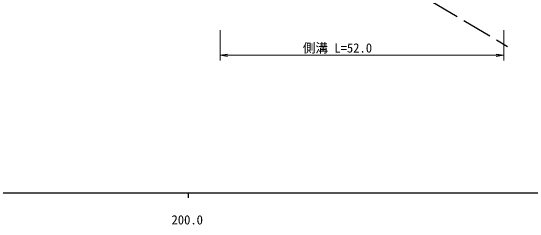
# Model space of a CAD drawing. Units: millimetres, scale not verified. Extents: x 40000 to 680000, y 20000 to 380000.
# Drawn here: x 232792 to 335910, y 198715 to 241204 of the extents above; entities that cross this region are included whole.
import ezdxf
from ezdxf.enums import TextEntityAlignment as Align

# ---------------------------------------------------------------- set-up
doc = ezdxf.new("R2010")
doc.units = ezdxf.units.MM
doc.header["$LTSCALE"] = 1000
doc.linetypes.add('DASHED', pattern=[7.5, 6, -1.5])
for name, color, linetype, lineweight in [('M-BGD', 7, 'Continuous', 25), ('M-STR-HTXT', 7, 'Continuous', 13), ('M-TTL-BAND', 7, 'Continuous', 25)]:
    doc.layers.add(name, color=color, linetype=linetype, lineweight=lineweight)
doc.styles.add('ＭＳ ゴシック', font='')
doc.styles.get('ＭＳ ゴシック').set_extended_font_data('MS Gothic')

# ---------------------------------------------------------------- blocks, each defined once
blk = doc.blocks.new('open_arrow')
at = {"color": 0, "linetype": 'Continuous', "lineweight": -2}
blk.add_lwpolyline([(7.5, 1.25), (0, 0), (7.5, -1.25)], dxfattribs=at)

msp = doc.modelspace()

# ---------------------------------------------------------------- linework, layer by layer
at = {"layer": 'M-BGD', "linetype": 'DASHED'}
msp.add_line((303295, 250652), (331347, 234073), dxfattribs=at)
at = {"layer": 'M-STR-HTXT'}
for p, q in [((274359, 237291), (274359, 231291)), ((330617, 237291), (330617, 231291)), ((274359, 232291), (330617, 232291))]:
    msp.add_line(p, q, dxfattribs=at)
at = {"layer": 'M-TTL-BAND'}
for p, q in [((40000, 205000), (579000, 205000)), ((268000, 205000), (268000, 204000))]:
    msp.add_line(p, q, dxfattribs=at)

# ---------------------------------------------------------------- block references
at = {"layer": 'M-STR-HTXT', "xscale": 200, "yscale": 200}
msp.add_blockref('open_arrow', (274359, 232291), dxfattribs=at)
at = {"layer": 'M-STR-HTXT', "xscale": 200, "yscale": 200, "rotation": 180}
msp.add_blockref('open_arrow', (330617, 232291), dxfattribs=at)

# ---------------------------------------------------------------- texts
at = {"layer": 'M-STR-HTXT', "style": 'ＭＳ ゴシック'}
msp.add_text('側溝 L=52.0', height=1833, dxfattribs=at).set_placement((297623, 232291), align=Align.BOTTOM_CENTER)
at = {"layer": 'M-TTL-BAND', "style": 'ＭＳ ゴシック'}
msp.add_text('200.0', height=1833, dxfattribs=at).set_placement((267844, 198195), align=Align.BOTTOM_CENTER)

doc.saveas('drawing.dxf')
